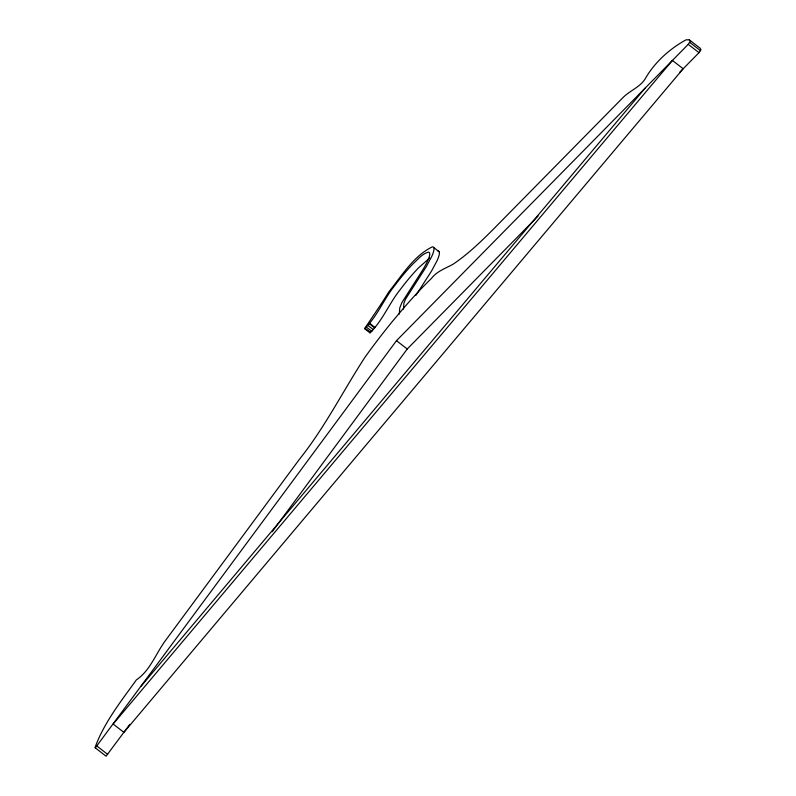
<?xml version="1.0" encoding="UTF-8"?>
<svg xmlns="http://www.w3.org/2000/svg" width="796" height="796" viewBox="0 0 796 796"><rect width="100%" height="100%" fill="white"/><g stroke="black" fill="none" stroke-linecap="round" stroke-linejoin="round"><path stroke-width="1.19" d="M429.502 258.133L418.507 267.884A43.571 7.313 -52.3 0 0 400.368 289.416C389.254 303.097 382.687 320.609 369.981 332.837L364.598 328.678C372.538 316.679 381.155 304.44 388.746 291.953C401.701 275.923 413.432 255.954 432.467 246.79A46.486 7.801 -52.3 0 1 431.78 256.372L426.139 266.919L405.512 299.167L403.92 303.137L403.492 309.147M369.981 332.837L370.021 332.191M399.303 314.062L399.741 307.972L401.99 302.41L423.074 269.396A40.477 6.796 -52.3 0 0 427.87 260.411A40.128 6.736 -52.3 0 0 428.467 252.143C422.109 253.755 417.83 259.526 413.134 263.725A43.571 7.313 -52.3 0 0 394.985 285.257C383.871 298.938 377.304 316.45 364.598 328.678M95.311 747.882L396.478 340.678L688.242 44.357L690.251 41.302L689.326 39.87L686.122 39.8C670.152 48.496 655.407 61.61 646.053 77.341C641.039 86.814 630.661 90.077 623.407 97.152L493.172 229.417C480.605 241.934 467.769 254.362 452.994 264.282C445.243 268.511 436.974 271.187 431.362 278.51A117.619 19.741 -52.3 0 0 404.119 307.545L392.607 321.196A117.619 19.741 -52.3 0 0 364.847 357.434C342.867 391.334 324.629 427.78 299.236 459.541L165.508 640.482C155.787 653.615 150.265 670.491 136.375 679.903C120.972 701.326 104.087 722.589 94.983 747.623L106.067 756.2L129.798 724.38M679.764 72.207L699.007 52.675L701.017 49.621L700.082 48.188L689.326 39.87M415.89 295.356L431.522 271.078L437.163 260.531A46.486 7.801 -52.3 0 0 437.85 250.949M272.182 531.728L407.234 348.996L538.126 216.064M141.131 686.172L645.158 88.117M689.833 42.447L700.589 50.765M688.242 44.357L699.007 52.675M433.681 247.506L439.064 251.665M396.478 340.678L407.234 348.996M369.483 323.226L374.866 327.385M369.245 323.673L374.627 327.833M367.971 325.494L373.354 329.653M366.528 327.216L371.911 331.365M365.294 328.38L370.677 332.539M96.893 746.031L107.649 754.349M672.411 60.436L113.141 724.042L123.907 732.35L683.177 68.754L672.411 60.436"/></g></svg>
